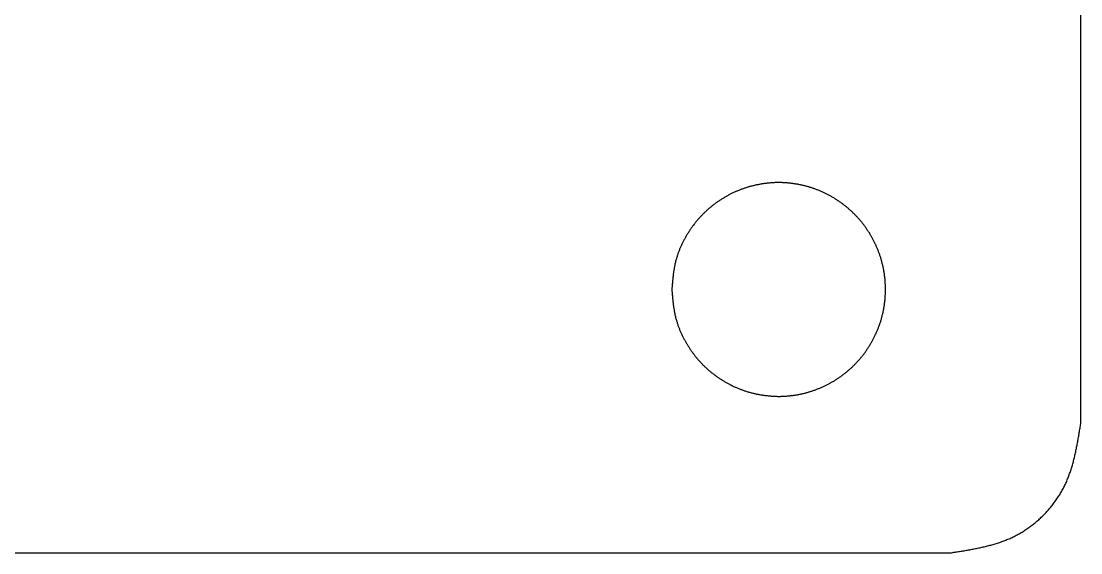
# Model space of a CAD drawing. Extents: x 63 to 788, y 423 to 1014.
# Drawn here: x 536.09 to 547, y 804.96 to 810.43 of the extents above; entities that cross this region are included whole.
import ezdxf

# ---------------------------------------------------------------- set-up
doc = ezdxf.new("R2010")
doc.units = 0
doc.header["$MEASUREMENT"] = 0
doc.layers.add('LAYER_1', color=7, linetype='CONTINUOUS')

msp = doc.modelspace()

# ---------------------------------------------------------------- linework, layer by layer
at = {"layer": 'LAYER_1', "color": 1}
for points in [[(535.945, 804.957, 0), (536.169, 804.957, 0), (536.392, 804.957, 0), (536.615, 804.957, 0), (536.839, 804.957, 0), (537.062, 804.957, 0), (537.286, 804.957, 0), (537.509, 804.957, 0), (537.732, 804.957, 0), (537.956, 804.957, 0), (538.179, 804.957, 0), (538.402, 804.957, 0), (538.626, 804.957, 0), (538.849, 804.957, 0), (539.072, 804.957, 0), (539.296, 804.957, 0), (539.519, 804.957, 0), (539.742, 804.957, 0), (539.966, 804.957, 0), (540.189, 804.957, 0), (540.413, 804.957, 0), (540.636, 804.957, 0), (540.859, 804.957, 0), (541.083, 804.957, 0), (541.306, 804.957, 0), (541.529, 804.957, 0), (541.753, 804.957, 0), (541.976, 804.957, 0), (542.199, 804.957, 0), (542.423, 804.957, 0), (542.646, 804.957, 0), (542.869, 804.957, 0), (543.093, 804.957, 0), (543.316, 804.957, 0), (543.54, 804.957, 0), (543.763, 804.957, 0), (543.986, 804.957, 0), (544.21, 804.957, 0), (544.433, 804.957, 0), (544.656, 804.957, 0), (544.88, 804.957, 0), (545.103, 804.957, 0), (545.326, 804.957, 0), (545.55, 804.957, 0), (545.667, 804.958, 0), (545.679, 804.96, 0), (545.691, 804.962, 0), (545.703, 804.964, 0), (545.714, 804.966, 0), (545.726, 804.967, 0), (545.738, 804.969, 0), (545.749, 804.971, 0), (545.761, 804.973, 0), (545.773, 804.975, 0), (545.784, 804.977, 0), (545.796, 804.979, 0), (545.808, 804.981, 0), (545.82, 804.983, 0), (545.831, 804.985, 0), (545.843, 804.987, 0), (545.854, 804.989, 0), (545.866, 804.991, 0), (545.878, 804.993, 0), (545.889, 804.995, 0), (545.901, 804.998, 0), (545.912, 805, 0), (545.924, 805.002, 0), (545.935, 805.005, 0), (545.947, 805.007, 0), (545.958, 805.009, 0), (545.97, 805.012, 0), (545.981, 805.015, 0), (545.993, 805.017, 0), (546.004, 805.02, 0), (546.016, 805.023, 0), (546.027, 805.025, 0), (546.038, 805.028, 0), (546.05, 805.031, 0), (546.061, 805.034, 0), (546.072, 805.037, 0), (546.083, 805.04, 0), (546.095, 805.044, 0), (546.106, 805.047, 0), (546.117, 805.05, 0), (546.128, 805.054, 0), (546.139, 805.057, 0), (546.15, 805.061, 0), (546.161, 805.064, 0), (546.172, 805.068, 0), (546.183, 805.072, 0), (546.194, 805.076, 0), (546.205, 805.08, 0), (546.216, 805.084, 0), (546.226, 805.088, 0), (546.237, 805.093, 0), (546.248, 805.097, 0), (546.259, 805.102, 0), (546.269, 805.106, 0), (546.28, 805.111, 0), (546.29, 805.116, 0), (546.301, 805.121, 0), (546.311, 805.126, 0), (546.322, 805.131, 0), (546.332, 805.137, 0), (546.342, 805.142, 0), (546.353, 805.148, 0), (546.363, 805.153, 0), (546.373, 805.159, 0), (546.383, 805.165, 0), (546.393, 805.171, 0), (546.403, 805.177, 0), (546.413, 805.184, 0), (546.423, 805.19, 0), (546.433, 805.197, 0), (546.443, 805.203, 0), (546.453, 805.21, 0), (546.462, 805.217, 0), (546.472, 805.224, 0), (546.481, 805.231, 0), (546.491, 805.238, 0), (546.5, 805.245, 0), (546.51, 805.252, 0), (546.519, 805.26, 0), (546.528, 805.267, 0), (546.537, 805.275, 0), (546.546, 805.283, 0), (546.555, 805.29, 0), (546.564, 805.298, 0), (546.573, 805.306, 0), (546.582, 805.314, 0), (546.59, 805.323, 0), (546.599, 805.331, 0), (546.607, 805.339, 0), (546.616, 805.348, 0), (546.624, 805.356, 0), (546.633, 805.365, 0), (546.641, 805.373, 0), (546.649, 805.382, 0), (546.657, 805.391, 0), (546.665, 805.4, 0), (546.672, 805.409, 0), (546.68, 805.418, 0), (546.688, 805.427, 0), (546.695, 805.436, 0), (546.703, 805.445, 0), (546.71, 805.455, 0), (546.717, 805.464, 0), (546.724, 805.474, 0), (546.731, 805.483, 0), (546.738, 805.493, 0), (546.745, 805.503, 0), (546.752, 805.512, 0), (546.759, 805.522, 0), (546.765, 805.532, 0), (546.771, 805.542, 0), (546.778, 805.552, 0), (546.784, 805.562, 0), (546.79, 805.572, 0), (546.796, 805.582, 0), (546.802, 805.592, 0), (546.807, 805.602, 0), (546.813, 805.613, 0), (546.818, 805.623, 0), (546.824, 805.633, 0), (546.829, 805.644, 0), (546.834, 805.654, 0), (546.839, 805.665, 0), (546.844, 805.675, 0), (546.849, 805.686, 0), (546.853, 805.696, 0), (546.858, 805.707, 0), (546.862, 805.718, 0), (546.867, 805.729, 0), (546.871, 805.739, 0), (546.875, 805.75, 0), (546.879, 805.761, 0), (546.883, 805.772, 0), (546.887, 805.783, 0), (546.891, 805.794, 0), (546.894, 805.805, 0), (546.898, 805.816, 0), (546.902, 805.827, 0), (546.905, 805.838, 0), (546.908, 805.849, 0), (546.912, 805.86, 0), (546.915, 805.872, 0), (546.918, 805.883, 0), (546.921, 805.894, 0), (546.924, 805.905, 0), (546.927, 805.917, 0), (546.93, 805.928, 0), (546.933, 805.939, 0), (546.935, 805.951, 0), (546.938, 805.962, 0), (546.941, 805.974, 0), (546.943, 805.985, 0), (546.946, 805.997, 0), (546.948, 806.008, 0), (546.951, 806.02, 0), (546.953, 806.031, 0), (546.955, 806.043, 0), (546.957, 806.054, 0), (546.96, 806.066, 0), (546.962, 806.077, 0), (546.964, 806.089, 0), (546.966, 806.101, 0), (546.968, 806.112, 0), (546.97, 806.124, 0), (546.972, 806.135, 0), (546.974, 806.147, 0), (546.976, 806.159, 0), (546.978, 806.17, 0), (546.98, 806.182, 0), (546.982, 806.194, 0), (546.984, 806.206, 0), (546.986, 806.217, 0), (546.988, 806.229, 0), (546.99, 806.241, 0), (546.991, 806.252, 0), (546.993, 806.264, 0), (546.995, 806.276, 0), (546.997, 806.288, 0), (546.998, 806.609, 0), (546.998, 807.261, 0), (546.998, 807.914, 0), (546.998, 808.567, 0), (546.998, 809.219, 0), (546.998, 809.872, 0), (546.998, 810.524, 0)], [(542.787, 807.668, 0), (542.788, 807.66, 0), (542.788, 807.652, 0), (542.789, 807.644, 0), (542.789, 807.636, 0), (542.79, 807.628, 0), (542.791, 807.62, 0), (542.791, 807.612, 0), (542.792, 807.604, 0), (542.793, 807.596, 0), (542.793, 807.588, 0), (542.794, 807.58, 0), (542.795, 807.572, 0), (542.796, 807.564, 0), (542.796, 807.556, 0), (542.797, 807.548, 0), (542.798, 807.54, 0), (542.799, 807.532, 0), (542.8, 807.525, 0), (542.801, 807.517, 0), (542.802, 807.509, 0), (542.803, 807.501, 0), (542.804, 807.493, 0), (542.805, 807.485, 0), (542.806, 807.477, 0), (542.807, 807.469, 0), (542.809, 807.461, 0), (542.81, 807.453, 0), (542.811, 807.446, 0), (542.813, 807.438, 0), (542.814, 807.43, 0), (542.816, 807.422, 0), (542.817, 807.414, 0), (542.819, 807.407, 0), (542.821, 807.399, 0), (542.823, 807.391, 0), (542.824, 807.383, 0), (542.826, 807.376, 0), (542.828, 807.368, 0), (542.831, 807.36, 0), (542.833, 807.352, 0), (542.835, 807.345, 0), (542.837, 807.337, 0), (542.84, 807.33, 0), (542.842, 807.322, 0), (542.845, 807.314, 0), (542.847, 807.307, 0), (542.85, 807.299, 0), (542.852, 807.292, 0), (542.855, 807.284, 0), (542.858, 807.277, 0), (542.861, 807.269, 0), (542.864, 807.262, 0), (542.867, 807.254, 0), (542.87, 807.247, 0), (542.873, 807.239, 0), (542.876, 807.232, 0), (542.879, 807.225, 0), (542.883, 807.217, 0), (542.886, 807.21, 0), (542.89, 807.203, 0), (542.893, 807.196, 0), (542.897, 807.188, 0), (542.9, 807.181, 0), (542.904, 807.174, 0), (542.907, 807.167, 0), (542.911, 807.16, 0), (542.915, 807.153, 0), (542.919, 807.146, 0), (542.923, 807.139, 0), (542.927, 807.132, 0), (542.931, 807.125, 0), (542.935, 807.118, 0), (542.939, 807.111, 0), (542.943, 807.104, 0), (542.947, 807.097, 0), (542.951, 807.09, 0), (542.955, 807.083, 0), (542.96, 807.077, 0), (542.964, 807.07, 0), (542.968, 807.063, 0), (542.973, 807.057, 0), (542.977, 807.05, 0), (542.982, 807.043, 0), (542.987, 807.037, 0), (542.991, 807.03, 0), (542.996, 807.024, 0), (543.001, 807.017, 0), (543.005, 807.011, 0), (543.01, 807.004, 0), (543.015, 806.998, 0), (543.02, 806.992, 0), (543.025, 806.985, 0), (543.03, 806.979, 0), (543.035, 806.973, 0), (543.04, 806.967, 0), (543.045, 806.961, 0), (543.05, 806.954, 0), (543.055, 806.948, 0), (543.061, 806.942, 0), (543.066, 806.936, 0), (543.071, 806.93, 0), (543.077, 806.924, 0), (543.082, 806.919, 0), (543.087, 806.913, 0), (543.093, 806.907, 0), (543.099, 806.901, 0), (543.104, 806.895, 0), (543.11, 806.89, 0), (543.115, 806.884, 0), (543.121, 806.879, 0), (543.127, 806.873, 0), (543.133, 806.867, 0), (543.139, 806.862, 0), (543.144, 806.857, 0), (543.15, 806.851, 0), (543.156, 806.846, 0), (543.162, 806.841, 0), (543.168, 806.835, 0), (543.174, 806.83, 0), (543.181, 806.825, 0), (543.187, 806.82, 0), (543.193, 806.815, 0), (543.199, 806.81, 0), (543.205, 806.805, 0), (543.212, 806.8, 0), (543.218, 806.795, 0), (543.225, 806.79, 0), (543.231, 806.785, 0), (543.237, 806.781, 0), (543.244, 806.776, 0), (543.25, 806.771, 0), (543.257, 806.767, 0), (543.264, 806.762, 0), (543.27, 806.757, 0), (543.277, 806.753, 0), (543.283, 806.749, 0), (543.29, 806.744, 0), (543.297, 806.74, 0), (543.304, 806.736, 0), (543.311, 806.731, 0), (543.317, 806.727, 0), (543.324, 806.723, 0), (543.331, 806.719, 0), (543.338, 806.715, 0), (543.345, 806.711, 0), (543.352, 806.707, 0), (543.359, 806.703, 0), (543.366, 806.699, 0), (543.373, 806.696, 0), (543.38, 806.692, 0), (543.387, 806.688, 0), (543.394, 806.685, 0), (543.402, 806.681, 0), (543.409, 806.678, 0), (543.416, 806.674, 0), (543.423, 806.671, 0), (543.431, 806.667, 0), (543.438, 806.664, 0), (543.445, 806.661, 0), (543.453, 806.658, 0), (543.46, 806.655, 0), (543.467, 806.651, 0), (543.475, 806.648, 0), (543.482, 806.645, 0), (543.49, 806.643, 0), (543.497, 806.64, 0), (543.505, 806.637, 0), (543.512, 806.634, 0), (543.52, 806.631, 0), (543.527, 806.629, 0), (543.535, 806.626, 0), (543.542, 806.624, 0), (543.55, 806.621, 0), (543.558, 806.619, 0), (543.565, 806.616, 0), (543.573, 806.614, 0), (543.581, 806.612, 0), (543.588, 806.61, 0), (543.596, 806.607, 0), (543.604, 806.605, 0), (543.612, 806.603, 0), (543.619, 806.601, 0), (543.627, 806.599, 0), (543.635, 806.598, 0), (543.643, 806.596, 0), (543.65, 806.594, 0), (543.658, 806.592, 0), (543.666, 806.591, 0), (543.674, 806.589, 0), (543.682, 806.588, 0), (543.69, 806.586, 0), (543.698, 806.585, 0), (543.706, 806.583, 0), (543.713, 806.582, 0), (543.721, 806.581, 0), (543.729, 806.58, 0), (543.737, 806.579, 0), (543.745, 806.577, 0), (543.753, 806.576, 0), (543.761, 806.576, 0), (543.769, 806.575, 0), (543.777, 806.574, 0), (543.785, 806.573, 0), (543.793, 806.572, 0), (543.801, 806.572, 0), (543.809, 806.571, 0), (543.817, 806.571, 0), (543.825, 806.57, 0), (543.833, 806.57, 0), (543.841, 806.569, 0), (543.849, 806.569, 0), (543.857, 806.569, 0), (543.865, 806.569, 0), (543.873, 806.568, 0), (543.881, 806.568, 0), (543.889, 806.568, 0), (543.897, 806.568, 0), (543.905, 806.568, 0), (543.913, 806.569, 0), (543.921, 806.569, 0), (543.929, 806.569, 0), (543.937, 806.569, 0), (543.945, 806.57, 0), (543.953, 806.57, 0), (543.961, 806.571, 0), (543.969, 806.571, 0), (543.977, 806.572, 0), (543.985, 806.573, 0), (543.993, 806.573, 0), (544.001, 806.574, 0), (544.009, 806.575, 0), (544.017, 806.576, 0), (544.025, 806.577, 0), (544.033, 806.578, 0), (544.041, 806.579, 0), (544.048, 806.58, 0), (544.056, 806.581, 0), (544.064, 806.583, 0), (544.072, 806.584, 0), (544.08, 806.585, 0), (544.088, 806.587, 0), (544.096, 806.588, 0), (544.104, 806.59, 0), (544.112, 806.591, 0), (544.119, 806.593, 0), (544.127, 806.595, 0), (544.135, 806.597, 0), (544.143, 806.598, 0), (544.151, 806.6, 0), (544.158, 806.602, 0), (544.166, 806.604, 0), (544.174, 806.606, 0), (544.182, 806.608, 0), (544.189, 806.611, 0), (544.197, 806.613, 0), (544.205, 806.615, 0), (544.212, 806.618, 0), (544.22, 806.62, 0), (544.228, 806.622, 0), (544.235, 806.625, 0), (544.243, 806.627, 0), (544.25, 806.63, 0), (544.258, 806.633, 0), (544.265, 806.635, 0), (544.273, 806.638, 0), (544.28, 806.641, 0), (544.288, 806.644, 0), (544.295, 806.647, 0), (544.303, 806.65, 0), (544.31, 806.653, 0), (544.318, 806.656, 0), (544.325, 806.659, 0), (544.332, 806.662, 0), (544.34, 806.666, 0), (544.347, 806.669, 0), (544.354, 806.672, 0), (544.361, 806.676, 0), (544.369, 806.679, 0), (544.376, 806.683, 0), (544.383, 806.686, 0), (544.39, 806.69, 0), (544.397, 806.694, 0), (544.404, 806.698, 0), (544.411, 806.701, 0), (544.418, 806.705, 0), (544.425, 806.709, 0), (544.432, 806.713, 0), (544.439, 806.717, 0), (544.446, 806.721, 0), (544.453, 806.725, 0), (544.46, 806.729, 0), (544.467, 806.733, 0), (544.473, 806.738, 0), (544.48, 806.742, 0), (544.487, 806.746, 0), (544.494, 806.751, 0), (544.5, 806.755, 0), (544.507, 806.76, 0), (544.514, 806.764, 0), (544.52, 806.769, 0), (544.527, 806.773, 0), (544.533, 806.778, 0), (544.54, 806.783, 0), (544.546, 806.788, 0), (544.552, 806.792, 0), (544.559, 806.797, 0), (544.565, 806.802, 0), (544.571, 806.807, 0), (544.578, 806.812, 0), (544.584, 806.817, 0), (544.59, 806.822, 0), (544.596, 806.828, 0), (544.602, 806.833, 0), (544.608, 806.838, 0), (544.614, 806.843, 0), (544.62, 806.849, 0), (544.626, 806.854, 0), (544.632, 806.859, 0), (544.638, 806.865, 0), (544.644, 806.87, 0), (544.65, 806.876, 0), (544.655, 806.881, 0), (544.661, 806.887, 0), (544.667, 806.893, 0), (544.672, 806.898, 0), (544.678, 806.904, 0), (544.684, 806.91, 0), (544.689, 806.916, 0), (544.695, 806.922, 0), (544.7, 806.927, 0), (544.705, 806.933, 0), (544.711, 806.939, 0), (544.716, 806.945, 0), (544.721, 806.951, 0), (544.726, 806.957, 0), (544.732, 806.964, 0), (544.737, 806.97, 0), (544.742, 806.976, 0), (544.747, 806.982, 0), (544.752, 806.989, 0), (544.757, 806.995, 0), (544.762, 807.001, 0), (544.766, 807.008, 0), (544.771, 807.014, 0), (544.776, 807.02, 0), (544.781, 807.027, 0), (544.785, 807.033, 0), (544.79, 807.04, 0), (544.794, 807.047, 0), (544.799, 807.053, 0), (544.803, 807.06, 0), (544.808, 807.067, 0), (544.812, 807.073, 0), (544.816, 807.08, 0), (544.821, 807.087, 0), (544.825, 807.094, 0), (544.829, 807.1, 0), (544.833, 807.107, 0), (544.837, 807.114, 0), (544.841, 807.121, 0), (544.845, 807.128, 0), (544.849, 807.135, 0), (544.853, 807.142, 0), (544.857, 807.149, 0), (544.86, 807.156, 0), (544.864, 807.163, 0), (544.868, 807.171, 0), (544.871, 807.178, 0), (544.875, 807.185, 0), (544.878, 807.192, 0), (544.882, 807.199, 0), (544.885, 807.207, 0), (544.889, 807.214, 0), (544.892, 807.221, 0), (544.895, 807.228, 0), (544.898, 807.236, 0), (544.901, 807.243, 0), (544.904, 807.251, 0), (544.908, 807.258, 0), (544.91, 807.265, 0), (544.913, 807.273, 0), (544.916, 807.28, 0), (544.919, 807.288, 0), (544.922, 807.295, 0), (544.924, 807.303, 0), (544.927, 807.311, 0), (544.93, 807.318, 0), (544.932, 807.326, 0), (544.935, 807.333, 0), (544.937, 807.341, 0), (544.939, 807.349, 0), (544.942, 807.356, 0), (544.944, 807.364, 0), (544.946, 807.372, 0), (544.948, 807.379, 0), (544.95, 807.387, 0), (544.952, 807.395, 0), (544.954, 807.403, 0), (544.956, 807.41, 0), (544.958, 807.418, 0), (544.96, 807.426, 0), (544.962, 807.434, 0), (544.963, 807.442, 0), (544.965, 807.45, 0), (544.966, 807.457, 0), (544.968, 807.465, 0), (544.969, 807.473, 0), (544.971, 807.481, 0), (544.972, 807.489, 0), (544.973, 807.497, 0), (544.975, 807.505, 0), (544.976, 807.513, 0), (544.977, 807.521, 0), (544.978, 807.529, 0), (544.979, 807.536, 0), (544.98, 807.544, 0), (544.981, 807.552, 0), (544.982, 807.56, 0), (544.982, 807.568, 0), (544.983, 807.576, 0), (544.984, 807.584, 0), (544.984, 807.592, 0), (544.985, 807.6, 0), (544.985, 807.608, 0), (544.986, 807.616, 0), (544.986, 807.624, 0), (544.986, 807.632, 0), (544.987, 807.64, 0), (544.987, 807.648, 0), (544.987, 807.656, 0), (544.987, 807.664, 0), (544.987, 807.672, 0), (544.987, 807.68, 0), (544.987, 807.688, 0), (544.987, 807.696, 0), (544.986, 807.704, 0), (544.986, 807.712, 0), (544.986, 807.72, 0), (544.985, 807.728, 0), (544.985, 807.736, 0), (544.984, 807.744, 0), (544.984, 807.752, 0), (544.983, 807.76, 0), (544.982, 807.768, 0), (544.982, 807.776, 0), (544.981, 807.784, 0), (544.98, 807.792, 0), (544.979, 807.8, 0), (544.978, 807.808, 0), (544.977, 807.816, 0), (544.976, 807.824, 0), (544.975, 807.832, 0), (544.973, 807.84, 0), (544.972, 807.848, 0), (544.971, 807.856, 0), (544.969, 807.863, 0), (544.968, 807.871, 0), (544.966, 807.879, 0), (544.965, 807.887, 0), (544.963, 807.895, 0), (544.962, 807.903, 0), (544.96, 807.911, 0), (544.958, 807.918, 0), (544.956, 807.926, 0), (544.954, 807.934, 0), (544.952, 807.942, 0), (544.95, 807.949, 0), (544.948, 807.957, 0), (544.946, 807.965, 0), (544.944, 807.973, 0), (544.942, 807.98, 0), (544.939, 807.988, 0), (544.937, 807.996, 0), (544.935, 808.003, 0), (544.932, 808.011, 0), (544.93, 808.018, 0), (544.927, 808.026, 0), (544.924, 808.034, 0), (544.922, 808.041, 0), (544.919, 808.049, 0), (544.916, 808.056, 0), (544.913, 808.064, 0), (544.91, 808.071, 0), (544.908, 808.079, 0), (544.904, 808.086, 0), (544.901, 808.093, 0), (544.898, 808.101, 0), (544.895, 808.108, 0), (544.892, 808.115, 0), (544.889, 808.123, 0), (544.885, 808.13, 0), (544.882, 808.137, 0), (544.878, 808.145, 0), (544.875, 808.152, 0), (544.871, 808.159, 0), (544.868, 808.166, 0), (544.864, 808.173, 0), (544.86, 808.18, 0), (544.857, 808.187, 0), (544.853, 808.194, 0), (544.849, 808.201, 0), (544.845, 808.208, 0), (544.841, 808.215, 0), (544.837, 808.222, 0), (544.833, 808.229, 0), (544.829, 808.236, 0), (544.825, 808.243, 0), (544.821, 808.25, 0), (544.816, 808.257, 0), (544.812, 808.263, 0), (544.808, 808.27, 0), (544.803, 808.277, 0), (544.799, 808.283, 0), (544.794, 808.29, 0), (544.79, 808.297, 0), (544.785, 808.303, 0), (544.781, 808.31, 0), (544.776, 808.316, 0), (544.771, 808.323, 0), (544.766, 808.329, 0), (544.762, 808.335, 0), (544.757, 808.342, 0), (544.752, 808.348, 0), (544.747, 808.354, 0), (544.742, 808.361, 0), (544.737, 808.367, 0), (544.732, 808.373, 0), (544.726, 808.379, 0), (544.721, 808.385, 0), (544.716, 808.391, 0), (544.711, 808.397, 0), (544.705, 808.403, 0), (544.7, 808.409, 0), (544.695, 808.415, 0), (544.689, 808.421, 0), (544.684, 808.427, 0), (544.678, 808.433, 0), (544.672, 808.438, 0), (544.667, 808.444, 0), (544.661, 808.45, 0), (544.655, 808.455, 0), (544.65, 808.461, 0), (544.644, 808.466, 0), (544.638, 808.472, 0), (544.632, 808.477, 0), (544.626, 808.483, 0), (544.62, 808.488, 0), (544.614, 808.493, 0), (544.608, 808.499, 0), (544.602, 808.504, 0), (544.596, 808.509, 0), (544.59, 808.514, 0), (544.584, 808.519, 0), (544.578, 808.524, 0), (544.571, 808.529, 0), (544.565, 808.534, 0), (544.559, 808.539, 0), (544.552, 808.544, 0), (544.546, 808.549, 0), (544.54, 808.554, 0), (544.533, 808.558, 0), (544.527, 808.563, 0), (544.52, 808.568, 0), (544.514, 808.572, 0), (544.507, 808.577, 0), (544.5, 808.581, 0), (544.494, 808.586, 0), (544.487, 808.59, 0), (544.48, 808.595, 0), (544.473, 808.599, 0), (544.467, 808.603, 0), (544.46, 808.607, 0), (544.453, 808.611, 0), (544.446, 808.616, 0), (544.439, 808.62, 0), (544.432, 808.624, 0), (544.425, 808.628, 0), (544.418, 808.631, 0), (544.411, 808.635, 0), (544.404, 808.639, 0), (544.397, 808.643, 0), (544.39, 808.646, 0), (544.383, 808.65, 0), (544.376, 808.654, 0), (544.369, 808.657, 0), (544.361, 808.661, 0), (544.354, 808.664, 0), (544.347, 808.668, 0), (544.34, 808.671, 0), (544.332, 808.674, 0), (544.325, 808.677, 0), (544.318, 808.68, 0), (544.31, 808.684, 0), (544.303, 808.687, 0), (544.295, 808.69, 0), (544.288, 808.693, 0), (544.28, 808.695, 0), (544.273, 808.698, 0), (544.265, 808.701, 0), (544.258, 808.704, 0), (544.25, 808.707, 0), (544.243, 808.709, 0), (544.235, 808.712, 0), (544.228, 808.714, 0), (544.22, 808.717, 0), (544.212, 808.719, 0), (544.205, 808.721, 0), (544.197, 808.724, 0), (544.189, 808.726, 0), (544.182, 808.728, 0), (544.174, 808.73, 0), (544.166, 808.732, 0), (544.158, 808.734, 0), (544.151, 808.736, 0), (544.143, 808.738, 0), (544.135, 808.74, 0), (544.127, 808.742, 0), (544.119, 808.743, 0), (544.112, 808.745, 0), (544.104, 808.747, 0), (544.096, 808.748, 0), (544.088, 808.75, 0), (544.08, 808.751, 0), (544.072, 808.753, 0), (544.064, 808.754, 0), (544.056, 808.755, 0), (544.048, 808.756, 0), (544.041, 808.757, 0), (544.033, 808.759, 0), (544.025, 808.76, 0), (544.017, 808.761, 0), (544.009, 808.762, 0), (544.001, 808.762, 0), (543.993, 808.763, 0), (543.985, 808.764, 0), (543.977, 808.765, 0), (543.969, 808.765, 0), (543.961, 808.766, 0), (543.953, 808.766, 0), (543.945, 808.767, 0), (543.937, 808.767, 0), (543.929, 808.767, 0), (543.921, 808.768, 0), (543.913, 808.768, 0), (543.905, 808.768, 0), (543.897, 808.768, 0), (543.889, 808.768, 0), (543.881, 808.768, 0), (543.873, 808.768, 0), (543.865, 808.768, 0), (543.857, 808.768, 0), (543.849, 808.768, 0), (543.841, 808.767, 0), (543.833, 808.767, 0), (543.825, 808.767, 0), (543.817, 808.766, 0), (543.809, 808.766, 0), (543.801, 808.765, 0), (543.793, 808.764, 0), (543.785, 808.764, 0), (543.777, 808.763, 0), (543.769, 808.762, 0), (543.761, 808.761, 0), (543.753, 808.76, 0), (543.745, 808.759, 0), (543.737, 808.758, 0), (543.729, 808.757, 0), (543.721, 808.756, 0), (543.713, 808.755, 0), (543.706, 808.753, 0), (543.698, 808.752, 0), (543.69, 808.75, 0), (543.682, 808.749, 0), (543.674, 808.747, 0), (543.666, 808.746, 0), (543.658, 808.744, 0), (543.65, 808.743, 0), (543.643, 808.741, 0), (543.635, 808.739, 0), (543.627, 808.737, 0), (543.619, 808.735, 0), (543.612, 808.733, 0), (543.604, 808.731, 0), (543.596, 808.729, 0), (543.588, 808.727, 0), (543.581, 808.725, 0), (543.573, 808.723, 0), (543.565, 808.72, 0), (543.558, 808.718, 0), (543.55, 808.715, 0), (543.542, 808.713, 0), (543.535, 808.71, 0), (543.527, 808.708, 0), (543.52, 808.705, 0), (543.512, 808.702, 0), (543.505, 808.7, 0), (543.497, 808.697, 0), (543.49, 808.694, 0), (543.482, 808.691, 0), (543.475, 808.688, 0), (543.467, 808.685, 0), (543.46, 808.682, 0), (543.453, 808.679, 0), (543.445, 808.676, 0), (543.438, 808.672, 0), (543.431, 808.669, 0), (543.423, 808.666, 0), (543.416, 808.662, 0), (543.409, 808.659, 0), (543.402, 808.655, 0), (543.394, 808.652, 0), (543.387, 808.648, 0), (543.38, 808.645, 0), (543.373, 808.641, 0), (543.366, 808.637, 0), (543.359, 808.633, 0), (543.352, 808.629, 0), (543.345, 808.626, 0), (543.338, 808.622, 0), (543.331, 808.618, 0), (543.324, 808.613, 0), (543.317, 808.609, 0), (543.311, 808.605, 0), (543.304, 808.601, 0), (543.297, 808.597, 0), (543.29, 808.592, 0), (543.283, 808.588, 0), (543.277, 808.584, 0), (543.27, 808.579, 0), (543.264, 808.575, 0), (543.257, 808.57, 0), (543.25, 808.565, 0), (543.244, 808.561, 0), (543.237, 808.556, 0), (543.231, 808.551, 0), (543.225, 808.547, 0), (543.218, 808.542, 0), (543.212, 808.537, 0), (543.205, 808.532, 0), (543.199, 808.527, 0), (543.193, 808.522, 0), (543.187, 808.517, 0), (543.181, 808.512, 0), (543.174, 808.506, 0), (543.168, 808.501, 0), (543.162, 808.496, 0), (543.156, 808.491, 0), (543.15, 808.485, 0), (543.144, 808.48, 0), (543.139, 808.475, 0), (543.133, 808.469, 0), (543.127, 808.464, 0), (543.121, 808.458, 0), (543.115, 808.452, 0), (543.11, 808.447, 0), (543.104, 808.441, 0), (543.099, 808.435, 0), (543.093, 808.43, 0), (543.087, 808.424, 0), (543.082, 808.418, 0), (543.077, 808.412, 0), (543.071, 808.406, 0), (543.066, 808.4, 0), (543.061, 808.394, 0), (543.055, 808.388, 0), (543.05, 808.382, 0), (543.045, 808.376, 0), (543.04, 808.37, 0), (543.035, 808.364, 0), (543.03, 808.357, 0), (543.025, 808.351, 0), (543.02, 808.345, 0), (543.015, 808.339, 0), (543.01, 808.332, 0), (543.005, 808.326, 0), (543.001, 808.319, 0), (542.996, 808.313, 0), (542.991, 808.306, 0), (542.987, 808.3, 0), (542.982, 808.293, 0), (542.977, 808.287, 0), (542.973, 808.28, 0), (542.968, 808.273, 0), (542.964, 808.267, 0), (542.96, 808.26, 0), (542.955, 808.253, 0), (542.951, 808.246, 0), (542.947, 808.24, 0), (542.943, 808.233, 0), (542.939, 808.226, 0), (542.935, 808.219, 0), (542.931, 808.212, 0), (542.927, 808.205, 0), (542.923, 808.198, 0), (542.919, 808.191, 0), (542.915, 808.184, 0), (542.911, 808.177, 0), (542.907, 808.17, 0), (542.904, 808.162, 0), (542.9, 808.155, 0), (542.897, 808.148, 0), (542.893, 808.141, 0), (542.89, 808.134, 0), (542.886, 808.126, 0), (542.883, 808.119, 0), (542.879, 808.112, 0), (542.876, 808.104, 0), (542.873, 808.097, 0), (542.87, 808.09, 0), (542.867, 808.082, 0), (542.864, 808.075, 0), (542.861, 808.067, 0), (542.858, 808.06, 0), (542.855, 808.052, 0), (542.852, 808.045, 0), (542.85, 808.037, 0), (542.847, 808.03, 0), (542.845, 808.022, 0), (542.842, 808.015, 0), (542.84, 808.007, 0), (542.837, 807.999, 0), (542.835, 807.992, 0), (542.833, 807.984, 0), (542.831, 807.976, 0), (542.828, 807.969, 0), (542.826, 807.961, 0), (542.824, 807.953, 0), (542.823, 807.946, 0), (542.821, 807.938, 0), (542.819, 807.93, 0), (542.817, 807.922, 0), (542.816, 807.914, 0), (542.814, 807.907, 0), (542.813, 807.899, 0), (542.811, 807.891, 0), (542.81, 807.883, 0), (542.809, 807.875, 0), (542.807, 807.867, 0), (542.806, 807.86, 0), (542.805, 807.852, 0), (542.804, 807.844, 0), (542.803, 807.836, 0), (542.802, 807.828, 0), (542.801, 807.82, 0), (542.8, 807.812, 0), (542.799, 807.804, 0), (542.798, 807.796, 0), (542.797, 807.788, 0), (542.796, 807.78, 0), (542.796, 807.772, 0), (542.795, 807.764, 0), (542.794, 807.756, 0), (542.793, 807.748, 0), (542.793, 807.74, 0), (542.792, 807.732, 0), (542.791, 807.724, 0), (542.791, 807.716, 0), (542.79, 807.708, 0), (542.789, 807.7, 0), (542.789, 807.692, 0), (542.788, 807.684, 0), (542.788, 807.676, 0), (542.787, 807.668, 0)]]:
    msp.add_polyline3d(points, dxfattribs=at)

doc.saveas('drawing.dxf')
